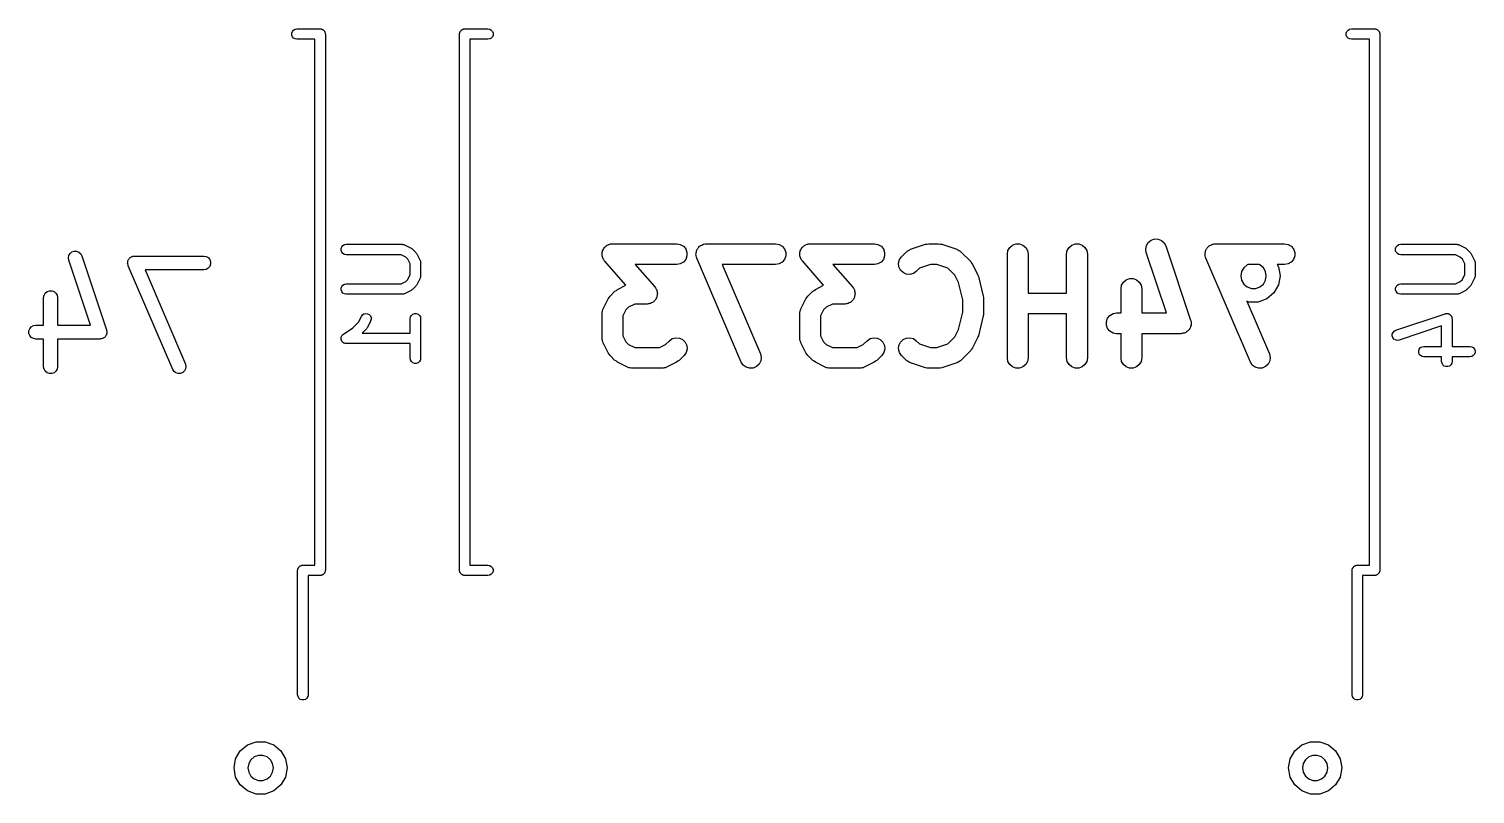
# Model space of a CAD drawing. Extents: x 120.3 to 208.4, y -129.6 to -54.3.
# Drawn here: x 182.32 to 203.23, y -81.28 to -70.22 of the extents above; entities that cross this region are included whole.
import ezdxf

# ---------------------------------------------------------------- set-up
doc = ezdxf.new("R2010")
doc.units = 0
doc.header["$MEASUREMENT"] = 0
doc.layers.add('BLACK', color=7, linetype='CONTINUOUS')

msp = doc.modelspace()

# ---------------------------------------------------------------- linework, layer by layer
at = {"layer": 'Black'}
for p, q in [((186.151, -70.2355), (186.173, -70.2225)), ((186.173, -70.2225), (186.199, -70.218)), ((186.199, -70.218), (186.534, -70.218)), ((186.534, -70.218), (186.54, -70.2191)), ((186.54, -70.2191), (186.547, -70.2191)), ((186.547, -70.2191), (186.553, -70.2214)), ((186.553, -70.2214), (186.56, -70.2225)), ((186.56, -70.2225), (186.565, -70.2258)), ((186.565, -70.2258), (186.571, -70.228)), ((188.587, -70.228), (188.593, -70.2258)), ((188.593, -70.2258), (188.598, -70.2225)), ((188.598, -70.2225), (188.605, -70.2214)), ((188.605, -70.2214), (188.611, -70.2191)), ((188.611, -70.2191), (188.618, -70.2191)), ((188.618, -70.2191), (188.624, -70.218)), ((188.624, -70.218), (188.959, -70.218)), ((188.959, -70.218), (188.985, -70.2225)), ((188.985, -70.2225), (189.007, -70.2355)), ((201.391, -70.2355), (201.413, -70.2225)), ((201.413, -70.2225), (201.439, -70.218)), ((201.439, -70.218), (201.774, -70.218)), ((201.774, -70.218), (201.78, -70.2191)), ((201.78, -70.2191), (201.787, -70.2191)), ((201.787, -70.2191), (201.793, -70.2214)), ((201.793, -70.2214), (201.8, -70.2225)), ((201.8, -70.2225), (201.805, -70.2258)), ((201.805, -70.2258), (201.811, -70.228)), ((186.125, -70.28), (186.134, -70.2555)), ((186.125, -70.306), (186.125, -70.28)), ((186.134, -70.3305), (186.125, -70.306)), ((186.134, -70.2555), (186.151, -70.2355)), ((186.151, -70.3505), (186.134, -70.3305)), ((186.173, -70.3635), (186.151, -70.3505)), ((186.199, -70.368), (186.173, -70.3635)), ((186.459, -70.368), (186.199, -70.368)), ((186.459, -77.968), (186.459, -70.368)), ((186.571, -70.228), (186.577, -70.2323)), ((186.577, -70.2323), (186.582, -70.2355)), ((186.582, -70.2355), (186.586, -70.2406)), ((186.586, -70.2406), (186.591, -70.2448)), ((186.591, -70.2448), (186.595, -70.2505)), ((186.595, -70.2505), (186.599, -70.2555)), ((186.599, -70.2555), (186.601, -70.2617)), ((186.601, -70.2617), (186.604, -70.2673)), ((186.604, -70.2673), (186.606, -70.2738)), ((186.606, -70.2738), (186.608, -70.28)), ((186.608, -70.28), (186.608, -70.2865)), ((186.608, -70.2865), (186.609, -70.293)), ((186.609, -70.293), (186.609, -78.043)), ((188.549, -70.293), (188.55, -70.2865)), ((188.549, -78.043), (188.549, -70.293)), ((188.55, -70.28), (188.552, -70.2738)), ((188.55, -70.2865), (188.55, -70.28)), ((188.552, -70.2738), (188.554, -70.2673)), ((188.554, -70.2673), (188.557, -70.2617)), ((188.557, -70.2617), (188.559, -70.2555)), ((188.559, -70.2555), (188.563, -70.2505)), ((188.563, -70.2505), (188.567, -70.2448)), ((188.567, -70.2448), (188.572, -70.2406)), ((188.572, -70.2406), (188.576, -70.2355)), ((188.576, -70.2355), (188.581, -70.2323)), ((188.581, -70.2323), (188.587, -70.228)), ((188.959, -70.368), (188.699, -70.368)), ((188.699, -70.368), (188.699, -77.968)), ((188.985, -70.3635), (188.959, -70.368)), ((189.007, -70.3505), (188.985, -70.3635)), ((189.007, -70.2355), (189.024, -70.2555)), ((189.024, -70.3305), (189.007, -70.3505)), ((189.024, -70.2555), (189.033, -70.28)), ((189.033, -70.306), (189.024, -70.3305)), ((189.033, -70.28), (189.033, -70.306)), ((201.365, -70.28), (201.374, -70.2555)), ((201.365, -70.306), (201.365, -70.28)), ((201.374, -70.3305), (201.365, -70.306)), ((201.374, -70.2555), (201.391, -70.2355)), ((201.391, -70.3505), (201.374, -70.3305)), ((201.413, -70.3635), (201.391, -70.3505)), ((201.439, -70.368), (201.413, -70.3635)), ((201.699, -70.368), (201.439, -70.368)), ((201.699, -77.968), (201.699, -70.368)), ((201.811, -70.228), (201.817, -70.2323)), ((201.817, -70.2323), (201.822, -70.2355)), ((201.822, -70.2355), (201.826, -70.2406)), ((201.826, -70.2406), (201.831, -70.2448)), ((201.831, -70.2448), (201.835, -70.2505)), ((201.835, -70.2505), (201.839, -70.2555)), ((201.839, -70.2555), (201.841, -70.2617)), ((201.841, -70.2617), (201.844, -70.2673)), ((201.844, -70.2673), (201.846, -70.2738)), ((201.846, -70.2738), (201.848, -70.28)), ((201.848, -70.28), (201.848, -70.2865)), ((201.848, -70.2865), (201.849, -70.293)), ((201.849, -70.293), (201.849, -78.043)), ((186.846, -73.3686), (186.863, -73.3486)), ((186.863, -73.3486), (186.886, -73.3356)), ((186.886, -73.3356), (186.911, -73.3311)), ((186.911, -73.3311), (187.721, -73.3311)), ((187.721, -73.3311), (187.725, -73.3318)), ((187.725, -73.3318), (187.729, -73.3316)), ((187.729, -73.3316), (187.738, -73.3341)), ((187.738, -73.3341), (187.747, -73.3356)), ((187.747, -73.3356), (187.75, -73.3378)), ((187.75, -73.3378), (187.754, -73.339)), ((187.754, -73.339), (187.85, -73.3866)), ((190.653, -73.3699), (190.662, -73.3587)), ((190.662, -73.3587), (190.672, -73.3529)), ((190.672, -73.3529), (190.681, -73.3452)), ((190.681, -73.3452), (190.695, -73.3399)), ((190.695, -73.3399), (190.707, -73.3326)), ((190.707, -73.3326), (190.719, -73.3306)), ((190.719, -73.3306), (190.729, -73.3264)), ((190.729, -73.3264), (190.744, -73.3261)), ((190.744, -73.3261), (190.759, -73.3236)), ((190.759, -73.3236), (191.687, -73.3236)), ((191.687, -73.3236), (191.738, -73.3326)), ((191.738, -73.3326), (191.784, -73.3587)), ((191.784, -73.3587), (191.817, -73.3986)), ((192.008, -73.3719), (192.019, -73.3587)), ((192.019, -73.3587), (192.027, -73.3542)), ((192.027, -73.3542), (192.034, -73.3481)), ((192.034, -73.3481), (192.049, -73.3413)), ((192.049, -73.3413), (192.064, -73.3326)), ((192.064, -73.3326), (192.073, -73.3311)), ((192.073, -73.3311), (192.081, -73.3275)), ((192.081, -73.3275), (192.099, -73.3266)), ((192.099, -73.3266), (192.116, -73.3236)), ((192.116, -73.3236), (193.116, -73.3236)), ((193.116, -73.3236), (193.167, -73.3326)), ((193.167, -73.3326), (193.212, -73.3587)), ((193.212, -73.3587), (193.246, -73.3986)), ((193.51, -73.3699), (193.519, -73.3587)), ((193.519, -73.3587), (193.529, -73.3529)), ((193.529, -73.3529), (193.538, -73.3452)), ((193.538, -73.3452), (193.552, -73.3399)), ((193.552, -73.3399), (193.564, -73.3326)), ((193.564, -73.3326), (193.576, -73.3306)), ((193.576, -73.3306), (193.587, -73.3264)), ((193.587, -73.3264), (193.601, -73.3261)), ((193.601, -73.3261), (193.616, -73.3236)), ((193.616, -73.3236), (194.544, -73.3236)), ((194.544, -73.3236), (194.596, -73.3326)), ((194.596, -73.3326), (194.641, -73.3587)), ((194.641, -73.3587), (194.674, -73.3986)), ((195.068, -73.4027), (195.283, -73.3313)), ((195.283, -73.3313), (195.306, -73.3277)), ((195.306, -73.3277), (195.33, -73.3236)), ((195.33, -73.3236), (195.473, -73.3236)), ((195.473, -73.3236), (195.497, -73.3277)), ((195.497, -73.3277), (195.52, -73.3313)), ((195.52, -73.3313), (195.735, -73.4027)), ((196.501, -73.3772), (196.541, -73.3437)), ((196.541, -73.3437), (196.59, -73.3259)), ((196.59, -73.3259), (196.642, -73.3259)), ((196.642, -73.3259), (196.691, -73.3437)), ((196.691, -73.3437), (196.731, -73.3772)), ((197.358, -73.3772), (197.398, -73.3437)), ((197.398, -73.3437), (197.447, -73.3259)), ((197.447, -73.3259), (197.499, -73.3259)), ((197.499, -73.3259), (197.548, -73.3437)), ((197.548, -73.3437), (197.588, -73.3772)), ((198.466, -73.398), (198.476, -73.347)), ((198.476, -73.347), (198.503, -73.3026)), ((198.503, -73.3026), (198.544, -73.2702)), ((198.544, -73.2702), (198.594, -73.2538)), ((198.594, -73.2538), (198.646, -73.2552)), ((198.646, -73.2552), (198.694, -73.2743)), ((198.694, -73.2743), (198.733, -73.3089)), ((198.733, -73.3089), (198.758, -73.3547)), ((198.758, -73.3547), (199.115, -74.4261)), ((199.365, -73.3719), (199.376, -73.3587)), ((199.376, -73.3587), (199.384, -73.3542)), ((199.384, -73.3542), (199.391, -73.3481)), ((199.391, -73.3481), (199.407, -73.3413)), ((199.407, -73.3413), (199.422, -73.3326)), ((199.422, -73.3326), (199.43, -73.3311)), ((199.43, -73.3311), (199.439, -73.3275)), ((199.439, -73.3275), (199.456, -73.3266)), ((199.456, -73.3266), (199.473, -73.3236)), ((199.473, -73.3236), (200.473, -73.3236)), ((200.473, -73.3236), (200.524, -73.3326)), ((200.524, -73.3326), (200.569, -73.3587)), ((200.569, -73.3587), (200.603, -73.3986)), ((202.086, -73.3686), (202.103, -73.3486)), ((202.103, -73.3486), (202.126, -73.3356)), ((202.126, -73.3356), (202.151, -73.3311)), ((202.151, -73.3311), (202.961, -73.3311)), ((202.961, -73.3311), (202.965, -73.3318)), ((202.965, -73.3318), (202.969, -73.3316)), ((202.969, -73.3316), (202.978, -73.3341)), ((202.978, -73.3341), (202.987, -73.3356)), ((202.987, -73.3356), (202.99, -73.3378)), ((202.99, -73.3378), (202.994, -73.339)), ((202.994, -73.339), (203.09, -73.3866)), ((182.895, -73.5264), (182.902, -73.4924)), ((182.9, -73.5608), (182.895, -73.5264)), ((183.213, -74.5006), (182.9, -73.5608)), ((182.902, -73.4924), (182.92, -73.4628)), ((182.92, -73.4628), (182.947, -73.4412)), ((182.947, -73.4412), (182.98, -73.4302)), ((182.98, -73.4302), (183.015, -73.4312)), ((183.015, -73.4312), (183.047, -73.4439)), ((183.047, -73.4439), (183.073, -73.467)), ((183.073, -73.467), (183.09, -73.4975)), ((183.09, -73.4975), (183.447, -74.5689)), ((183.756, -73.5717), (183.761, -73.5614)), ((183.761, -73.5614), (183.765, -73.5506)), ((183.765, -73.5506), (183.769, -73.546)), ((183.769, -73.546), (183.772, -73.5407)), ((183.772, -73.5407), (183.78, -73.5328)), ((183.78, -73.5328), (183.788, -73.524)), ((183.788, -73.524), (183.793, -73.521)), ((183.793, -73.521), (183.797, -73.5169)), ((183.797, -73.5169), (183.808, -73.5124)), ((183.808, -73.5124), (183.818, -73.5066)), ((183.818, -73.5066), (183.824, -73.5056)), ((183.824, -73.5056), (183.829, -73.5032)), ((183.829, -73.5032), (183.841, -73.5026)), ((183.841, -73.5026), (183.852, -73.5006)), ((183.852, -73.5006), (184.852, -73.5006)), ((184.852, -73.5006), (184.886, -73.5066)), ((184.886, -73.5066), (184.916, -73.524)), ((184.916, -73.524), (184.938, -73.5506)), ((184.938, -73.5506), (184.95, -73.5832)), ((186.838, -73.3931), (186.846, -73.3686)), ((186.838, -73.4191), (186.838, -73.3931)), ((186.846, -73.4436), (186.838, -73.4191)), ((186.863, -73.4635), (186.846, -73.4436)), ((186.886, -73.4766), (186.863, -73.4635)), ((186.911, -73.4811), (186.886, -73.4766)), ((187.703, -73.4811), (186.911, -73.4811)), ((187.772, -73.5154), (187.703, -73.4811)), ((187.802, -73.5458), (187.772, -73.5154)), ((187.836, -73.6143), (187.802, -73.5458)), ((187.85, -73.3866), (187.859, -73.3938)), ((187.859, -73.3938), (187.869, -73.4007)), ((187.869, -73.4007), (187.917, -73.4483)), ((187.917, -73.4483), (187.924, -73.4581)), ((187.924, -73.4581), (187.931, -73.4678)), ((187.931, -73.4678), (187.978, -73.563)), ((187.978, -73.563), (187.98, -73.5672)), ((187.98, -73.5672), (187.982, -73.5709)), ((187.982, -73.5709), (187.983, -73.5796)), ((190.609, -73.4767), (190.611, -73.4622)), ((190.611, -73.488), (190.609, -73.4767)), ((190.611, -73.4475), (190.615, -73.4366)), ((190.611, -73.4622), (190.611, -73.4475)), ((190.611, -73.4996), (190.611, -73.488)), ((190.616, -73.5134), (190.611, -73.4996)), ((190.615, -73.4366), (190.617, -73.4252)), ((190.619, -73.5278), (190.616, -73.5134)), ((190.617, -73.4252), (190.624, -73.4123)), ((190.625, -73.5377), (190.619, -73.5278)), ((190.624, -73.4123), (190.629, -73.3986)), ((190.629, -73.5486), (190.625, -73.5377)), ((190.629, -73.3986), (190.636, -73.3897)), ((190.638, -73.5598), (190.629, -73.5486)), ((190.636, -73.3897), (190.642, -73.3796)), ((190.646, -73.5723), (190.638, -73.5598)), ((190.642, -73.3796), (190.653, -73.3699)), ((191.817, -73.5486), (191.784, -73.5885)), ((191.817, -73.3986), (191.835, -73.4475)), ((191.835, -73.4996), (191.817, -73.5486)), ((191.835, -73.4475), (191.835, -73.4996)), ((191.966, -73.4819), (191.968, -73.4648)), ((191.968, -73.4907), (191.966, -73.4819)), ((191.968, -73.4475), (191.971, -73.4391)), ((191.968, -73.4648), (191.968, -73.4475)), ((191.968, -73.4996), (191.968, -73.4907)), ((191.974, -73.5158), (191.968, -73.4996)), ((191.971, -73.4391), (191.972, -73.4302)), ((191.972, -73.4302), (191.98, -73.4148)), ((191.978, -73.5327), (191.974, -73.5158)), ((192.621, -75.0327), (191.978, -73.5327)), ((191.98, -73.4148), (191.986, -73.3986)), ((191.986, -73.3986), (191.992, -73.3917)), ((191.992, -73.3917), (191.996, -73.3837)), ((191.996, -73.3837), (192.008, -73.3719)), ((193.246, -73.5486), (193.212, -73.5885)), ((193.246, -73.3986), (193.263, -73.4475)), ((193.263, -73.4996), (193.246, -73.5486)), ((193.263, -73.4475), (193.263, -73.4996)), ((193.466, -73.4767), (193.468, -73.4622)), ((193.468, -73.488), (193.466, -73.4767)), ((193.468, -73.4475), (193.472, -73.4366)), ((193.468, -73.4622), (193.468, -73.4475)), ((193.468, -73.4996), (193.468, -73.488)), ((193.473, -73.5134), (193.468, -73.4996)), ((193.472, -73.4366), (193.474, -73.4252)), ((193.476, -73.5278), (193.473, -73.5134)), ((193.474, -73.4252), (193.481, -73.4123)), ((193.482, -73.5377), (193.476, -73.5278)), ((193.481, -73.4123), (193.486, -73.3986)), ((193.486, -73.5486), (193.482, -73.5377)), ((193.486, -73.3986), (193.493, -73.3897)), ((193.495, -73.5598), (193.486, -73.5486)), ((193.493, -73.3897), (193.499, -73.3796)), ((193.503, -73.5723), (193.495, -73.5598)), ((193.499, -73.3796), (193.51, -73.3699)), ((194.674, -73.5486), (194.641, -73.5885)), ((194.674, -73.3986), (194.692, -73.4475)), ((194.692, -73.4996), (194.674, -73.5486)), ((194.692, -73.4475), (194.692, -73.4996)), ((194.895, -73.6034), (194.908, -73.553)), ((194.908, -73.553), (194.938, -73.5104)), ((194.938, -73.5104), (195.01, -73.4389)), ((195.01, -73.4389), (195.017, -73.434)), ((195.017, -73.434), (195.022, -73.4275)), ((195.022, -73.4275), (195.038, -73.4191)), ((195.038, -73.4191), (195.052, -73.4091)), ((195.052, -73.4091), (195.061, -73.4068)), ((195.061, -73.4068), (195.068, -73.4027)), ((195.735, -73.4027), (195.742, -73.4068)), ((195.742, -73.4068), (195.751, -73.4091)), ((195.751, -73.4091), (195.765, -73.4191)), ((195.765, -73.4191), (195.78, -73.4275)), ((195.78, -73.4275), (195.786, -73.434)), ((195.786, -73.434), (195.793, -73.4389)), ((195.793, -73.4389), (195.936, -73.5818)), ((196.466, -73.4736), (196.475, -73.4223)), ((196.466, -74.9736), (196.466, -73.4736)), ((196.475, -73.4223), (196.501, -73.3772)), ((196.731, -73.3772), (196.757, -73.4223)), ((196.757, -73.4223), (196.766, -73.4736)), ((196.766, -73.4736), (196.766, -74.0379)), ((197.323, -73.4736), (197.332, -73.4223)), ((197.323, -74.0379), (197.323, -73.4736)), ((197.332, -73.4223), (197.358, -73.3772)), ((197.588, -73.3772), (197.614, -73.4223)), ((197.614, -73.4223), (197.623, -73.4736)), ((197.623, -73.4736), (197.623, -74.9736)), ((198.473, -73.4496), (198.466, -73.398)), ((198.765, -74.3236), (198.473, -73.4496)), ((199.323, -73.4819), (199.325, -73.4648)), ((199.325, -73.4907), (199.323, -73.4819)), ((199.325, -73.4475), (199.328, -73.4391)), ((199.325, -73.4648), (199.325, -73.4475)), ((199.325, -73.4996), (199.325, -73.4907)), ((199.331, -73.5158), (199.325, -73.4996)), ((199.328, -73.4391), (199.329, -73.4302)), ((199.329, -73.4302), (199.337, -73.4148)), ((199.335, -73.5327), (199.331, -73.5158)), ((199.978, -75.0327), (199.335, -73.5327)), ((199.337, -73.4148), (199.343, -73.3986)), ((199.343, -73.3986), (199.349, -73.3917)), ((199.349, -73.3917), (199.353, -73.3837)), ((199.353, -73.3837), (199.365, -73.3719)), ((200.603, -73.5486), (200.569, -73.5885)), ((200.603, -73.3986), (200.621, -73.4475)), ((200.621, -73.4996), (200.603, -73.5486)), ((200.621, -73.4475), (200.621, -73.4996)), ((202.078, -73.3931), (202.086, -73.3686)), ((202.078, -73.4191), (202.078, -73.3931)), ((202.086, -73.4436), (202.078, -73.4191)), ((202.103, -73.4635), (202.086, -73.4436)), ((202.126, -73.4766), (202.103, -73.4635)), ((202.151, -73.4811), (202.126, -73.4766)), ((202.943, -73.4811), (202.151, -73.4811)), ((203.012, -73.5154), (202.943, -73.4811)), ((203.042, -73.5458), (203.012, -73.5154)), ((203.076, -73.6143), (203.042, -73.5458)), ((203.09, -73.3866), (203.099, -73.3938)), ((203.099, -73.3938), (203.109, -73.4007)), ((203.109, -73.4007), (203.157, -73.4483)), ((203.157, -73.4483), (203.164, -73.4581)), ((203.164, -73.4581), (203.171, -73.4678)), ((203.171, -73.4678), (203.218, -73.563)), ((203.218, -73.563), (203.22, -73.5672)), ((203.22, -73.5672), (203.222, -73.5709)), ((203.222, -73.5709), (203.223, -73.5796)), ((183.752, -73.6062), (183.753, -73.5947)), ((183.753, -73.612), (183.752, -73.6062)), ((183.753, -73.5832), (183.755, -73.5776)), ((183.753, -73.5947), (183.753, -73.5832)), ((183.753, -73.6179), (183.753, -73.612)), ((183.757, -73.6288), (183.753, -73.6179)), ((183.755, -73.5776), (183.756, -73.5717)), ((183.76, -73.64), (183.757, -73.6288)), ((184.403, -75.14), (183.76, -73.64)), ((184.852, -73.7006), (184.004, -73.7006)), ((184.004, -73.7006), (184.587, -75.0612)), ((184.886, -73.6945), (184.852, -73.7006)), ((184.916, -73.6772), (184.886, -73.6945)), ((184.938, -73.6506), (184.916, -73.6772)), ((184.95, -73.6179), (184.938, -73.6506)), ((184.95, -73.5832), (184.95, -73.6179)), ((187.802, -73.8379), (187.836, -73.7693)), ((187.836, -73.7693), (187.836, -73.6143)), ((187.983, -73.5796), (187.986, -73.588)), ((187.986, -73.588), (187.986, -73.5923)), ((187.986, -73.5923), (187.986, -73.5966)), ((187.986, -73.5966), (187.986, -73.787)), ((190.953, -73.9231), (190.646, -73.5723)), ((191.687, -73.6236), (191.089, -73.6236)), ((191.089, -73.6236), (191.371, -73.9462)), ((191.738, -73.6145), (191.687, -73.6236)), ((191.784, -73.5885), (191.738, -73.6145)), ((193.116, -73.6236), (192.343, -73.6236)), ((192.343, -73.6236), (192.896, -74.9145)), ((193.167, -73.6145), (193.116, -73.6236)), ((193.212, -73.5885), (193.167, -73.6145)), ((193.81, -73.9231), (193.503, -73.5723)), ((194.544, -73.6236), (193.946, -73.6236)), ((193.946, -73.6236), (194.229, -73.9462)), ((194.596, -73.6145), (194.544, -73.6236)), ((194.641, -73.5885), (194.596, -73.6145)), ((194.899, -73.6553), (194.895, -73.6034)), ((194.921, -73.7025), (194.899, -73.6553)), ((194.958, -73.7393), (194.921, -73.7025)), ((195.005, -73.7613), (194.958, -73.7393)), ((195.057, -73.7659), (195.005, -73.7613)), ((195.108, -73.7524), (195.057, -73.7659)), ((195.15, -73.7225), (195.108, -73.7524)), ((195.197, -73.6761), (195.15, -73.7225)), ((195.354, -73.6236), (195.197, -73.6761)), ((195.449, -73.6236), (195.354, -73.6236)), ((195.606, -73.6761), (195.449, -73.6236)), ((195.707, -73.7767), (195.606, -73.6761)), ((195.76, -73.8831), (195.707, -73.7767)), ((195.936, -73.5818), (195.95, -73.6015)), ((195.95, -73.6015), (195.964, -73.6208)), ((195.964, -73.6208), (196.036, -73.7636)), ((196.036, -73.7636), (196.04, -73.7794)), ((196.04, -73.7794), (196.047, -73.7943)), ((199.852, -73.7241), (199.841, -73.787)), ((199.884, -73.6687), (199.852, -73.7241)), ((199.933, -73.6277), (199.884, -73.6687)), ((199.944, -73.6236), (199.933, -73.6277)), ((200.106, -73.6236), (199.944, -73.6236)), ((200.117, -73.6277), (200.106, -73.6236)), ((200.166, -73.6687), (200.117, -73.6277)), ((200.198, -73.7241), (200.166, -73.6687)), ((200.209, -73.787), (200.198, -73.7241)), ((200.473, -73.6236), (200.367, -73.6236)), ((200.367, -73.6236), (200.386, -73.6557)), ((200.386, -73.6557), (200.409, -73.787)), ((200.524, -73.6145), (200.473, -73.6236)), ((200.569, -73.5885), (200.524, -73.6145)), ((203.042, -73.8379), (203.076, -73.7693)), ((203.076, -73.7693), (203.076, -73.6143)), ((203.223, -73.5796), (203.226, -73.588)), ((203.226, -73.588), (203.226, -73.5923)), ((203.226, -73.5923), (203.226, -73.5966)), ((203.226, -73.5966), (203.226, -73.787)), ((186.838, -73.9645), (186.846, -73.94)), ((186.838, -73.9905), (186.838, -73.9645)), ((186.846, -73.94), (186.863, -73.9201)), ((186.863, -73.9201), (186.886, -73.907)), ((186.886, -73.907), (186.911, -73.9025)), ((186.911, -73.9025), (187.703, -73.9025)), ((187.703, -73.9025), (187.772, -73.8683)), ((187.772, -73.8683), (187.802, -73.8379)), ((187.869, -73.9829), (187.859, -73.9898)), ((187.917, -73.9353), (187.869, -73.9829)), ((187.924, -73.9255), (187.917, -73.9353)), ((187.931, -73.9158), (187.924, -73.9255)), ((187.978, -73.8206), (187.931, -73.9158)), ((187.98, -73.8164), (187.978, -73.8206)), ((187.982, -73.8127), (187.98, -73.8164)), ((187.983, -73.804), (187.982, -73.8127)), ((187.986, -73.7956), (187.983, -73.804)), ((187.986, -73.787), (187.986, -73.7913)), ((187.986, -73.7913), (187.986, -73.7956)), ((190.815, -73.9966), (190.834, -73.9823)), ((190.834, -73.9823), (190.953, -73.9231)), ((191.371, -73.9462), (191.379, -73.9588)), ((191.379, -73.9588), (191.388, -73.97)), ((191.388, -73.97), (191.392, -73.9809)), ((191.392, -73.9809), (191.398, -73.9908)), ((193.672, -73.9966), (193.691, -73.9823)), ((193.691, -73.9823), (193.81, -73.9231)), ((194.229, -73.9462), (194.236, -73.9588)), ((194.236, -73.9588), (194.246, -73.97)), ((194.246, -73.97), (194.25, -73.9809)), ((194.25, -73.9809), (194.256, -73.9908)), ((195.823, -74.1349), (195.76, -73.8831)), ((196.047, -73.7943), (196.118, -74.08)), ((198.109, -73.9736), (198.118, -73.9223)), ((198.109, -74.3236), (198.109, -73.9736)), ((198.118, -73.9223), (198.144, -73.8772)), ((198.144, -73.8772), (198.184, -73.8437)), ((198.184, -73.8437), (198.233, -73.8259)), ((198.233, -73.8259), (198.285, -73.8259)), ((198.285, -73.8259), (198.334, -73.8437)), ((198.334, -73.8437), (198.373, -73.8772)), ((198.373, -73.8772), (198.4, -73.9223)), ((198.4, -73.9223), (198.409, -73.9736)), ((198.409, -73.9736), (198.409, -74.3236)), ((199.841, -73.787), (199.852, -73.8499)), ((199.852, -73.8499), (199.884, -73.9053)), ((199.884, -73.9053), (199.933, -73.9463)), ((199.933, -73.9463), (199.993, -73.9682)), ((199.993, -73.9682), (200.057, -73.9682)), ((200.057, -73.9682), (200.117, -73.9463)), ((200.117, -73.9463), (200.166, -73.9053)), ((200.166, -73.9053), (200.198, -73.8499)), ((200.198, -73.8499), (200.209, -73.787)), ((200.386, -73.9183), (200.319, -74.0338)), ((200.409, -73.787), (200.386, -73.9183)), ((202.078, -73.9645), (202.086, -73.94)), ((202.078, -73.9905), (202.078, -73.9645)), ((202.086, -73.94), (202.103, -73.9201)), ((202.103, -73.9201), (202.126, -73.907)), ((202.126, -73.907), (202.151, -73.9025)), ((202.151, -73.9025), (202.943, -73.9025)), ((202.943, -73.9025), (203.012, -73.8683)), ((203.012, -73.8683), (203.042, -73.8379)), ((203.109, -73.9829), (203.099, -73.9898)), ((203.157, -73.9353), (203.109, -73.9829)), ((203.164, -73.9255), (203.157, -73.9353)), ((203.171, -73.9158), (203.164, -73.9255)), ((203.218, -73.8206), (203.171, -73.9158)), ((203.22, -73.8164), (203.218, -73.8206)), ((203.222, -73.8127), (203.22, -73.8164)), ((203.223, -73.804), (203.222, -73.8127)), ((203.226, -73.7956), (203.223, -73.804)), ((203.226, -73.787), (203.226, -73.7913)), ((203.226, -73.7913), (203.226, -73.7956)), ((182.538, -74.1006), (182.544, -74.0664)), ((182.538, -74.5006), (182.538, -74.1006)), ((182.544, -74.0664), (182.561, -74.0363)), ((182.561, -74.0363), (182.588, -74.014)), ((182.588, -74.014), (182.62, -74.0021)), ((182.62, -74.0021), (182.655, -74.0021)), ((182.655, -74.0021), (182.688, -74.014)), ((182.688, -74.014), (182.714, -74.0363)), ((182.714, -74.0363), (182.732, -74.0664)), ((182.732, -74.0664), (182.738, -74.1006)), ((182.738, -74.1006), (182.738, -74.5006)), ((186.846, -74.015), (186.838, -73.9905)), ((186.863, -74.035), (186.846, -74.015)), ((186.886, -74.048), (186.863, -74.035)), ((186.911, -74.0525), (186.886, -74.048)), ((187.721, -74.0525), (186.911, -74.0525)), ((187.725, -74.0518), (187.721, -74.0525)), ((187.729, -74.052), (187.725, -74.0518)), ((187.738, -74.0495), (187.729, -74.052)), ((187.747, -74.048), (187.738, -74.0495)), ((187.75, -74.0458), (187.747, -74.048)), ((187.754, -74.0446), (187.75, -74.0458)), ((187.85, -73.997), (187.754, -74.0446)), ((187.859, -73.9898), (187.85, -73.997)), ((190.624, -74.2636), (190.696, -74.1208)), ((190.696, -74.1208), (190.71, -74.1015)), ((190.71, -74.1015), (190.724, -74.0818)), ((190.724, -74.0818), (190.795, -74.0104)), ((190.795, -74.0104), (190.815, -73.9966)), ((191.08, -74.195), (190.99, -74.2397)), ((191.259, -74.195), (191.08, -74.195)), ((191.273, -74.1925), (191.259, -74.195)), ((191.288, -74.1921), (191.273, -74.1925)), ((191.298, -74.188), (191.288, -74.1921)), ((191.31, -74.186), (191.298, -74.188)), ((191.323, -74.1786), (191.31, -74.186)), ((191.336, -74.1733), (191.323, -74.1786)), ((191.345, -74.1657), (191.336, -74.1733)), ((191.355, -74.1599), (191.345, -74.1657)), ((191.364, -74.1487), (191.355, -74.1599)), ((191.375, -74.139), (191.364, -74.1487)), ((191.381, -74.1289), (191.375, -74.139)), ((191.388, -74.12), (191.381, -74.1289)), ((191.393, -74.1062), (191.388, -74.12)), ((191.401, -74.0934), (191.393, -74.1062)), ((191.398, -73.9908), (191.401, -74.0052)), ((191.401, -74.0052), (191.406, -74.019)), ((191.402, -74.0819), (191.401, -74.0934)), ((191.406, -74.071), (191.402, -74.0819)), ((191.406, -74.019), (191.406, -74.0305)), ((191.406, -74.0305), (191.409, -74.0419)), ((191.409, -74.0419), (191.406, -74.0564)), ((191.406, -74.0564), (191.406, -74.071)), ((193.482, -74.2636), (193.553, -74.1208)), ((193.553, -74.1208), (193.567, -74.1015)), ((193.567, -74.1015), (193.581, -74.0818)), ((193.581, -74.0818), (193.653, -74.0104)), ((193.653, -74.0104), (193.672, -73.9966)), ((193.937, -74.195), (193.847, -74.2397)), ((194.116, -74.195), (193.937, -74.195)), ((194.13, -74.1925), (194.116, -74.195)), ((194.145, -74.1921), (194.13, -74.1925)), ((194.156, -74.188), (194.145, -74.1921)), ((194.167, -74.186), (194.156, -74.188)), ((194.18, -74.1786), (194.167, -74.186)), ((194.193, -74.1733), (194.18, -74.1786)), ((194.202, -74.1657), (194.193, -74.1733)), ((194.212, -74.1599), (194.202, -74.1657)), ((194.222, -74.1487), (194.212, -74.1599)), ((194.233, -74.139), (194.222, -74.1487)), ((194.238, -74.1289), (194.233, -74.139)), ((194.246, -74.12), (194.238, -74.1289)), ((194.251, -74.1062), (194.246, -74.12)), ((194.258, -74.0934), (194.251, -74.1062)), ((194.256, -73.9908), (194.258, -74.0052)), ((194.258, -74.0052), (194.263, -74.019)), ((194.259, -74.0819), (194.258, -74.0934)), ((194.263, -74.071), (194.259, -74.0819)), ((194.263, -74.019), (194.263, -74.0305)), ((194.263, -74.0305), (194.266, -74.0419)), ((194.266, -74.0419), (194.263, -74.0564)), ((194.263, -74.0564), (194.263, -74.071)), ((195.823, -74.3122), (195.823, -74.1349)), ((196.118, -74.08), (196.12, -74.0984)), ((196.12, -74.0984), (196.123, -74.1164)), ((196.123, -74.1164), (196.123, -74.3307)), ((196.766, -74.0379), (197.323, -74.0379)), ((199.958, -74.1651), (199.928, -74.154)), ((199.928, -74.154), (200.254, -74.9145)), ((200.092, -74.1651), (199.958, -74.1651)), ((200.217, -74.1195), (200.092, -74.1651)), ((200.319, -74.0338), (200.217, -74.1195)), ((202.086, -74.015), (202.078, -73.9905)), ((202.103, -74.035), (202.086, -74.015)), ((202.126, -74.048), (202.103, -74.035)), ((202.151, -74.0525), (202.126, -74.048)), ((202.961, -74.0525), (202.151, -74.0525)), ((202.965, -74.0518), (202.961, -74.0525)), ((202.969, -74.052), (202.965, -74.0518)), ((202.978, -74.0495), (202.969, -74.052)), ((202.987, -74.048), (202.978, -74.0495)), ((202.99, -74.0458), (202.987, -74.048)), ((202.994, -74.0446), (202.99, -74.0458)), ((203.09, -73.997), (202.994, -74.0446)), ((203.099, -73.9898), (203.09, -73.997)), ((187.088, -74.4569), (187.13, -74.3726)), ((187.13, -74.3726), (187.146, -74.3516)), ((187.146, -74.3516), (187.167, -74.3373)), ((187.167, -74.3373), (187.193, -74.3312)), ((187.193, -74.3312), (187.218, -74.3342)), ((187.218, -74.3342), (187.242, -74.3459)), ((187.242, -74.3459), (187.26, -74.3648)), ((187.26, -74.3648), (187.27, -74.3887)), ((187.27, -74.3887), (187.272, -74.4147)), ((187.836, -74.4061), (187.841, -74.3804)), ((187.836, -74.6168), (187.836, -74.4061)), ((187.841, -74.3804), (187.854, -74.3579)), ((187.854, -74.3579), (187.874, -74.3411)), ((187.874, -74.3411), (187.898, -74.3322)), ((187.898, -74.3322), (187.924, -74.3322)), ((187.924, -74.3322), (187.949, -74.3411)), ((187.949, -74.3411), (187.969, -74.3579)), ((187.969, -74.3579), (187.982, -74.3804)), ((187.982, -74.3804), (187.986, -74.4061)), ((187.986, -74.4061), (187.986, -74.9775)), ((190.609, -74.3307), (190.61, -74.3222)), ((190.609, -74.6879), (190.609, -74.3307)), ((190.61, -74.3136), (190.615, -74.2967)), ((190.61, -74.3222), (190.61, -74.3136)), ((190.615, -74.2967), (190.618, -74.2794)), ((190.618, -74.2794), (190.622, -74.2719)), ((190.622, -74.2719), (190.624, -74.2636)), ((190.953, -74.2767), (190.909, -74.3661)), ((190.909, -74.3661), (190.909, -74.6524)), ((190.99, -74.2397), (190.953, -74.2767)), ((193.466, -74.3307), (193.467, -74.3222)), ((193.466, -74.6879), (193.466, -74.3307)), ((193.467, -74.3136), (193.472, -74.2967)), ((193.467, -74.3222), (193.467, -74.3136)), ((193.472, -74.2967), (193.475, -74.2794)), ((193.475, -74.2794), (193.479, -74.2719)), ((193.479, -74.2719), (193.482, -74.2636)), ((193.81, -74.2767), (193.766, -74.3661)), ((193.766, -74.3661), (193.766, -74.6524)), ((193.847, -74.2397), (193.81, -74.2767)), ((195.76, -74.5641), (195.823, -74.3122)), ((196.118, -74.3671), (196.047, -74.6528)), ((196.12, -74.3488), (196.118, -74.3671)), ((196.123, -74.3307), (196.12, -74.3488)), ((197.323, -74.3379), (196.766, -74.3379)), ((196.766, -74.3379), (196.766, -74.9736)), ((197.323, -74.9736), (197.323, -74.3379)), ((197.897, -74.4475), (197.914, -74.3986)), ((197.914, -74.3986), (197.948, -74.3587)), ((197.948, -74.3587), (197.993, -74.3326)), ((197.993, -74.3326), (198.044, -74.3236)), ((198.044, -74.3236), (198.109, -74.3236)), ((198.409, -74.3236), (198.765, -74.3236)), ((202.08, -74.573), (202.794, -74.3349)), ((202.794, -74.3349), (202.8, -74.3341)), ((202.8, -74.3341), (202.805, -74.3322)), ((202.805, -74.3322), (202.813, -74.3322)), ((202.813, -74.3322), (202.82, -74.3311)), ((202.82, -74.3311), (202.826, -74.3322)), ((202.826, -74.3322), (202.831, -74.3322)), ((202.831, -74.3322), (202.838, -74.3348)), ((202.838, -74.3348), (202.846, -74.3363)), ((202.846, -74.3363), (202.85, -74.3392)), ((202.85, -74.3392), (202.856, -74.3411)), ((202.856, -74.3411), (202.861, -74.346)), ((202.861, -74.346), (202.868, -74.35)), ((202.868, -74.35), (202.871, -74.3543)), ((202.871, -74.3543), (202.876, -74.3579)), ((202.876, -74.3579), (202.879, -74.3644)), ((202.879, -74.3644), (202.884, -74.3704)), ((202.884, -74.3704), (202.886, -74.3756)), ((202.886, -74.3756), (202.889, -74.3804)), ((202.889, -74.3804), (202.89, -74.3879)), ((202.89, -74.3879), (202.892, -74.3951)), ((202.892, -74.3951), (202.892, -74.4006)), ((202.892, -74.4006), (202.893, -74.4061)), ((202.893, -74.4061), (202.893, -74.8073)), ((182.325, -74.5832), (182.337, -74.5506)), ((182.325, -74.6179), (182.325, -74.5832)), ((182.337, -74.5506), (182.359, -74.524)), ((182.359, -74.524), (182.389, -74.5066)), ((182.389, -74.5066), (182.423, -74.5006)), ((182.423, -74.5006), (182.538, -74.5006)), ((182.738, -74.5006), (183.213, -74.5006)), ((183.447, -74.5689), (183.448, -74.5763)), ((183.448, -74.5763), (183.45, -74.5832)), ((183.45, -74.5832), (183.45, -74.5933)), ((183.45, -74.5933), (183.452, -74.6033)), ((183.452, -74.6033), (183.45, -74.6105)), ((183.45, -74.6105), (183.45, -74.6179)), ((186.87, -74.6294), (187.006, -74.5383)), ((187.006, -74.5383), (187.088, -74.4569)), ((187.203, -74.5544), (187.14, -74.6168)), ((187.209, -74.5445), (187.203, -74.5544)), ((187.217, -74.5349), (187.209, -74.5445)), ((187.264, -74.4396), (187.217, -74.5349)), ((187.272, -74.4147), (187.264, -74.4396)), ((195.707, -74.6704), (195.76, -74.5641)), ((197.897, -74.4996), (197.897, -74.4475)), ((197.914, -74.5486), (197.897, -74.4996)), ((197.948, -74.5885), (197.914, -74.5486)), ((197.993, -74.6145), (197.948, -74.5885)), ((198.044, -74.6236), (197.993, -74.6145)), ((199.024, -74.6145), (199.009, -74.6172)), ((199.034, -74.609), (199.024, -74.6145)), ((199.044, -74.6055), (199.034, -74.609)), ((199.056, -74.5961), (199.044, -74.6055)), ((199.069, -74.5885), (199.056, -74.5961)), ((199.076, -74.58), (199.069, -74.5885)), ((199.085, -74.5731), (199.076, -74.58)), ((199.093, -74.5602), (199.085, -74.5731)), ((199.103, -74.5486), (199.093, -74.5602)), ((199.107, -74.5381), (199.103, -74.5486)), ((199.112, -74.5287), (199.107, -74.5381)), ((199.115, -74.5139), (199.112, -74.5287)), ((199.115, -74.4261), (199.117, -74.4371)), ((199.121, -74.4996), (199.115, -74.5139)), ((199.117, -74.4371), (199.121, -74.4475)), ((199.121, -74.4475), (199.121, -74.4627)), ((199.121, -74.4627), (199.123, -74.4777)), ((199.123, -74.4777), (199.121, -74.4885)), ((199.121, -74.4885), (199.121, -74.4996)), ((202.03, -74.6292), (202.04, -74.6049)), ((202.04, -74.6049), (202.057, -74.5854)), ((202.057, -74.5854), (202.08, -74.573)), ((202.743, -74.5102), (202.127, -74.7153)), ((202.743, -74.8073), (202.743, -74.5102)), ((182.337, -74.6506), (182.325, -74.6179)), ((182.359, -74.6772), (182.337, -74.6506)), ((182.389, -74.6945), (182.359, -74.6772)), ((182.423, -74.7006), (182.389, -74.6945)), ((182.538, -74.7006), (182.423, -74.7006)), ((182.538, -75.1006), (182.538, -74.7006)), ((183.352, -74.7006), (182.738, -74.7006)), ((182.738, -74.7006), (182.738, -75.1006)), ((183.359, -74.6993), (183.352, -74.7006)), ((183.367, -74.6995), (183.359, -74.6993)), ((183.376, -74.6963), (183.367, -74.6995)), ((183.386, -74.6945), (183.376, -74.6963)), ((183.392, -74.6908), (183.386, -74.6945)), ((183.399, -74.6885), (183.392, -74.6908)), ((183.407, -74.6822), (183.399, -74.6885)), ((183.416, -74.6772), (183.407, -74.6822)), ((183.421, -74.6715), (183.416, -74.6772)), ((183.427, -74.6669), (183.421, -74.6715)), ((183.432, -74.6583), (183.427, -74.6669)), ((183.438, -74.6506), (183.432, -74.6583)), ((183.441, -74.6436), (183.438, -74.6506)), ((183.445, -74.6373), (183.441, -74.6436)), ((183.447, -74.6274), (183.445, -74.6373)), ((183.45, -74.6179), (183.447, -74.6274)), ((186.837, -74.6966), (186.838, -74.6877)), ((186.838, -74.7007), (186.837, -74.6966)), ((186.838, -74.6788), (186.839, -74.6749)), ((186.838, -74.6877), (186.838, -74.6788)), ((186.838, -74.7048), (186.838, -74.7007)), ((186.841, -74.7132), (186.838, -74.7048)), ((186.839, -74.6707), (186.843, -74.6627)), ((186.839, -74.6749), (186.839, -74.6707)), ((186.843, -74.7219), (186.841, -74.7132)), ((186.843, -74.6627), (186.846, -74.6543)), ((186.845, -74.7254), (186.843, -74.7219)), ((186.846, -74.7293), (186.845, -74.7254)), ((186.846, -74.6543), (186.849, -74.6511)), ((186.852, -74.7362), (186.846, -74.7293)), ((186.849, -74.6511), (186.851, -74.6474)), ((186.851, -74.6474), (186.857, -74.6412)), ((186.857, -74.7436), (186.852, -74.7362)), ((186.857, -74.6412), (186.863, -74.6344)), ((186.861, -74.7461), (186.857, -74.7436)), ((186.863, -74.7493), (186.861, -74.7461)), ((186.863, -74.6344), (186.867, -74.6323)), ((186.871, -74.7537), (186.863, -74.7493)), ((186.867, -74.6323), (186.87, -74.6294)), ((186.878, -74.759), (186.871, -74.7537)), ((186.882, -74.7602), (186.878, -74.759)), ((186.886, -74.7623), (186.882, -74.7602)), ((186.895, -74.7638), (186.886, -74.7623)), ((186.903, -74.7664), (186.895, -74.7638)), ((186.907, -74.7661), (186.903, -74.7664)), ((186.911, -74.7668), (186.907, -74.7661)), ((187.836, -74.7668), (186.911, -74.7668)), ((187.14, -74.6168), (187.836, -74.6168)), ((187.836, -74.9775), (187.836, -74.7668)), ((190.61, -74.6964), (190.609, -74.6879)), ((190.61, -74.705), (190.61, -74.6964)), ((190.615, -74.7219), (190.61, -74.705)), ((190.618, -74.7392), (190.615, -74.7219)), ((190.622, -74.7467), (190.618, -74.7392)), ((190.624, -74.7549), (190.622, -74.7467)), ((190.696, -74.8978), (190.624, -74.7549)), ((190.909, -74.6524), (190.953, -74.7419)), ((190.953, -74.7419), (190.99, -74.7789)), ((190.99, -74.7789), (191.08, -74.8236)), ((191.08, -74.8236), (191.437, -74.8236)), ((191.437, -74.8236), (191.527, -74.7789)), ((191.527, -74.7789), (191.581, -74.7246)), ((191.581, -74.7246), (191.624, -74.6948)), ((191.624, -74.6948), (191.674, -74.6813)), ((191.674, -74.6813), (191.726, -74.6858)), ((191.726, -74.6858), (191.773, -74.7078)), ((191.773, -74.7078), (191.81, -74.7447)), ((191.81, -74.7447), (191.832, -74.7919)), ((191.832, -74.7919), (191.837, -74.8438)), ((193.467, -74.6964), (193.466, -74.6879)), ((193.467, -74.705), (193.467, -74.6964)), ((193.472, -74.7219), (193.467, -74.705)), ((193.475, -74.7392), (193.472, -74.7219)), ((193.479, -74.7467), (193.475, -74.7392)), ((193.482, -74.7549), (193.479, -74.7467)), ((193.553, -74.8978), (193.482, -74.7549)), ((193.766, -74.6524), (193.81, -74.7419)), ((193.81, -74.7419), (193.847, -74.7789)), ((193.847, -74.7789), (193.937, -74.8236)), ((193.937, -74.8236), (194.295, -74.8236)), ((194.295, -74.8236), (194.384, -74.7789)), ((194.384, -74.7789), (194.438, -74.7246)), ((194.438, -74.7246), (194.481, -74.6948)), ((194.481, -74.6948), (194.531, -74.6813)), ((194.531, -74.6813), (194.583, -74.6858)), ((194.583, -74.6858), (194.63, -74.7078)), ((194.63, -74.7078), (194.667, -74.7447)), ((194.667, -74.7447), (194.689, -74.7919)), ((194.689, -74.7919), (194.694, -74.8438)), ((194.895, -74.8438), (194.899, -74.7919)), ((194.899, -74.7919), (194.921, -74.7447)), ((194.921, -74.7447), (194.958, -74.7078)), ((194.958, -74.7078), (195.005, -74.6858)), ((195.005, -74.6858), (195.057, -74.6813)), ((195.057, -74.6813), (195.108, -74.6948)), ((195.108, -74.6948), (195.15, -74.7246)), ((195.15, -74.7246), (195.197, -74.771)), ((195.197, -74.771), (195.354, -74.8236)), ((195.354, -74.8236), (195.449, -74.8236)), ((195.449, -74.8236), (195.606, -74.771)), ((195.606, -74.771), (195.707, -74.6704)), ((196.036, -74.6835), (195.964, -74.8264)), ((196.04, -74.6678), (196.036, -74.6835)), ((196.047, -74.6528), (196.04, -74.6678)), ((198.109, -74.6236), (198.044, -74.6236)), ((198.109, -74.9736), (198.109, -74.6236)), ((198.973, -74.6236), (198.409, -74.6236)), ((198.409, -74.6236), (198.409, -74.9736)), ((198.984, -74.6216), (198.973, -74.6236)), ((198.995, -74.6219), (198.984, -74.6216)), ((199.009, -74.6172), (198.995, -74.6219)), ((202.03, -74.6552), (202.03, -74.6292)), ((202.038, -74.6799), (202.03, -74.6552)), ((202.054, -74.7003), (202.038, -74.6799)), ((202.076, -74.7139), (202.054, -74.7003)), ((202.102, -74.7192), (202.076, -74.7139)), ((202.127, -74.7153), (202.102, -74.7192)), ((202.42, -74.8448), (202.437, -74.8248)), ((202.437, -74.8248), (202.459, -74.8118)), ((202.459, -74.8118), (202.485, -74.8073)), ((202.485, -74.8073), (202.743, -74.8073)), ((202.893, -74.8073), (203.151, -74.8073)), ((203.151, -74.8073), (203.177, -74.8118)), ((203.177, -74.8118), (203.2, -74.8248)), ((203.2, -74.8248), (203.216, -74.8448)), ((187.841, -75.0032), (187.836, -74.9775)), ((187.854, -75.0257), (187.841, -75.0032)), ((187.874, -75.0425), (187.854, -75.0257)), ((187.969, -75.0257), (187.949, -75.0425)), ((187.982, -75.0032), (187.969, -75.0257)), ((187.986, -74.9775), (187.982, -75.0032)), ((190.71, -74.9171), (190.696, -74.8978)), ((190.724, -74.9368), (190.71, -74.9171)), ((190.795, -75.0082), (190.724, -74.9368)), ((190.815, -75.022), (190.795, -75.0082)), ((190.834, -75.0363), (190.815, -75.022)), ((191.702, -75.022), (191.683, -75.0363)), ((191.722, -75.0082), (191.702, -75.022)), ((191.793, -74.9368), (191.722, -75.0082)), ((191.823, -74.8941), (191.793, -74.9368)), ((191.837, -74.8438), (191.823, -74.8941)), ((192.649, -75.0763), (192.621, -75.0327)), ((192.902, -75.0169), (192.879, -75.0634)), ((192.896, -74.9145), (192.908, -74.9652)), ((192.908, -74.9652), (192.902, -75.0169)), ((193.567, -74.9171), (193.553, -74.8978)), ((193.581, -74.9368), (193.567, -74.9171)), ((193.653, -75.0082), (193.581, -74.9368)), ((193.672, -75.022), (193.653, -75.0082)), ((193.691, -75.0363), (193.672, -75.022)), ((194.559, -75.022), (194.54, -75.0363)), ((194.579, -75.0082), (194.559, -75.022)), ((194.65, -74.9368), (194.579, -75.0082)), ((194.68, -74.8941), (194.65, -74.9368)), ((194.694, -74.8438), (194.68, -74.8941)), ((194.908, -74.8941), (194.895, -74.8438)), ((194.938, -74.9368), (194.908, -74.8941)), ((195.01, -75.0082), (194.938, -74.9368)), ((195.017, -75.0132), (195.01, -75.0082)), ((195.022, -75.0196), (195.017, -75.0132)), ((195.038, -75.028), (195.022, -75.0196)), ((195.052, -75.0381), (195.038, -75.028)), ((195.765, -75.028), (195.751, -75.0381)), ((195.78, -75.0196), (195.765, -75.028)), ((195.786, -75.0132), (195.78, -75.0196)), ((195.793, -75.0082), (195.786, -75.0132)), ((195.936, -74.8654), (195.793, -75.0082)), ((195.95, -74.8457), (195.936, -74.8654)), ((195.964, -74.8264), (195.95, -74.8457)), ((196.475, -75.0249), (196.466, -74.9736)), ((196.501, -75.07), (196.475, -75.0249)), ((196.757, -75.0249), (196.731, -75.07)), ((196.766, -74.9736), (196.757, -75.0249)), ((197.332, -75.0249), (197.323, -74.9736)), ((197.358, -75.07), (197.332, -75.0249)), ((197.614, -75.0249), (197.588, -75.07)), ((197.623, -74.9736), (197.614, -75.0249)), ((198.118, -75.0249), (198.109, -74.9736)), ((198.144, -75.07), (198.118, -75.0249)), ((198.4, -75.0249), (198.373, -75.07)), ((198.409, -74.9736), (198.4, -75.0249)), ((200.006, -75.0763), (199.978, -75.0327)), ((200.259, -75.0169), (200.236, -75.0634)), ((200.254, -74.9145), (200.265, -74.9652)), ((200.265, -74.9652), (200.259, -75.0169)), ((202.411, -74.8693), (202.42, -74.8448)), ((202.411, -74.8953), (202.411, -74.8693)), ((202.42, -74.9198), (202.411, -74.8953)), ((202.437, -74.9397), (202.42, -74.9198)), ((202.459, -74.9528), (202.437, -74.9397)), ((202.485, -74.9573), (202.459, -74.9528)), ((202.743, -74.9573), (202.485, -74.9573)), ((202.743, -75.0251), (202.743, -74.9573)), ((202.748, -75.0508), (202.743, -75.0251)), ((202.893, -75.0251), (202.889, -75.0508)), ((203.151, -74.9573), (202.893, -74.9573)), ((202.893, -74.9573), (202.893, -75.0251)), ((203.177, -74.9528), (203.151, -74.9573)), ((203.2, -74.9397), (203.177, -74.9528)), ((203.216, -74.9198), (203.2, -74.9397)), ((203.216, -74.8448), (203.225, -74.8693)), ((203.225, -74.8953), (203.216, -74.9198)), ((203.225, -74.8693), (203.225, -74.8953)), ((182.544, -75.1348), (182.538, -75.1006)), ((182.561, -75.1649), (182.544, -75.1348)), ((182.588, -75.1872), (182.561, -75.1649)), ((182.62, -75.1991), (182.588, -75.1872)), ((182.655, -75.1991), (182.62, -75.1991)), ((182.688, -75.1872), (182.655, -75.1991)), ((182.714, -75.1649), (182.688, -75.1872)), ((182.732, -75.1348), (182.714, -75.1649)), ((182.738, -75.1006), (182.732, -75.1348)), ((184.422, -75.169), (184.403, -75.14)), ((184.45, -75.1898), (184.422, -75.169)), ((184.483, -75.1999), (184.45, -75.1898)), ((184.518, -75.1979), (184.483, -75.1999)), ((184.549, -75.1842), (184.518, -75.1979)), ((184.575, -75.1605), (184.549, -75.1842)), ((184.59, -75.1295), (184.575, -75.1605)), ((184.587, -75.0612), (184.595, -75.095)), ((184.595, -75.095), (184.59, -75.1295)), ((187.898, -75.0514), (187.874, -75.0425)), ((187.924, -75.0514), (187.898, -75.0514)), ((187.949, -75.0425), (187.924, -75.0514)), ((190.977, -75.1077), (190.834, -75.0363)), ((190.985, -75.1102), (190.977, -75.1077)), ((190.993, -75.1145), (190.985, -75.1102)), ((191.01, -75.1176), (190.993, -75.1145)), ((191.027, -75.1226), (191.01, -75.1176)), ((191.036, -75.1221), (191.027, -75.1226)), ((191.044, -75.1236), (191.036, -75.1221)), ((191.473, -75.1236), (191.044, -75.1236)), ((191.481, -75.1221), (191.473, -75.1236)), ((191.49, -75.1226), (191.481, -75.1221)), ((191.507, -75.1176), (191.49, -75.1226)), ((191.524, -75.1145), (191.507, -75.1176)), ((191.532, -75.1102), (191.524, -75.1145)), ((191.54, -75.1077), (191.532, -75.1102)), ((191.683, -75.0363), (191.54, -75.1077)), ((192.691, -75.1075), (192.649, -75.0763)), ((192.741, -75.1225), (192.691, -75.1075)), ((192.793, -75.1196), (192.741, -75.1225)), ((192.841, -75.0991), (192.793, -75.1196)), ((192.879, -75.0634), (192.841, -75.0991)), ((193.834, -75.1077), (193.691, -75.0363)), ((193.843, -75.1102), (193.834, -75.1077)), ((193.85, -75.1145), (193.843, -75.1102)), ((193.867, -75.1176), (193.85, -75.1145)), ((193.884, -75.1226), (193.867, -75.1176)), ((193.893, -75.1221), (193.884, -75.1226)), ((193.901, -75.1236), (193.893, -75.1221)), ((194.33, -75.1236), (193.901, -75.1236)), ((194.339, -75.1221), (194.33, -75.1236)), ((194.347, -75.1226), (194.339, -75.1221)), ((194.364, -75.1176), (194.347, -75.1226)), ((194.381, -75.1145), (194.364, -75.1176)), ((194.389, -75.1102), (194.381, -75.1145)), ((194.397, -75.1077), (194.389, -75.1102)), ((194.54, -75.0363), (194.397, -75.1077)), ((195.061, -75.0403), (195.052, -75.0381)), ((195.068, -75.0444), (195.061, -75.0403)), ((195.283, -75.1159), (195.068, -75.0444)), ((195.306, -75.1194), (195.283, -75.1159)), ((195.33, -75.1236), (195.306, -75.1194)), ((195.473, -75.1236), (195.33, -75.1236)), ((195.497, -75.1194), (195.473, -75.1236)), ((195.52, -75.1159), (195.497, -75.1194)), ((195.735, -75.0444), (195.52, -75.1159)), ((195.742, -75.0403), (195.735, -75.0444)), ((195.751, -75.0381), (195.742, -75.0403)), ((196.541, -75.1035), (196.501, -75.07)), ((196.59, -75.1213), (196.541, -75.1035)), ((196.642, -75.1213), (196.59, -75.1213)), ((196.691, -75.1035), (196.642, -75.1213)), ((196.731, -75.07), (196.691, -75.1035)), ((197.398, -75.1035), (197.358, -75.07)), ((197.447, -75.1213), (197.398, -75.1035)), ((197.499, -75.1213), (197.447, -75.1213)), ((197.548, -75.1035), (197.499, -75.1213)), ((197.588, -75.07), (197.548, -75.1035)), ((198.184, -75.1035), (198.144, -75.07)), ((198.233, -75.1213), (198.184, -75.1035)), ((198.285, -75.1213), (198.233, -75.1213)), ((198.334, -75.1035), (198.285, -75.1213)), ((198.373, -75.07), (198.334, -75.1035)), ((200.048, -75.1075), (200.006, -75.0763)), ((200.098, -75.1225), (200.048, -75.1075)), ((200.15, -75.1196), (200.098, -75.1225)), ((200.198, -75.0991), (200.15, -75.1196)), ((200.236, -75.0634), (200.198, -75.0991)), ((202.761, -75.0734), (202.748, -75.0508)), ((202.781, -75.0901), (202.761, -75.0734)), ((202.805, -75.099), (202.781, -75.0901)), ((202.831, -75.099), (202.805, -75.099)), ((202.856, -75.0901), (202.831, -75.099)), ((202.876, -75.0734), (202.856, -75.0901)), ((202.889, -75.0508), (202.876, -75.0734)), ((186.209, -78.043), (186.21, -78.0365)), ((186.209, -79.843), (186.209, -78.043)), ((186.21, -78.03), (186.212, -78.0238)), ((186.21, -78.0365), (186.21, -78.03)), ((186.212, -78.0238), (186.214, -78.0173)), ((186.214, -78.0173), (186.217, -78.0117)), ((186.217, -78.0117), (186.219, -78.0055)), ((186.219, -78.0055), (186.223, -78.0005)), ((186.223, -78.0005), (186.227, -77.9948)), ((186.227, -77.9948), (186.232, -77.9906)), ((186.232, -77.9906), (186.236, -77.9855)), ((186.236, -77.9855), (186.241, -77.9823)), ((186.241, -77.9823), (186.246, -77.978)), ((186.246, -77.978), (186.253, -77.9758)), ((186.253, -77.9758), (186.258, -77.9725)), ((186.258, -77.9725), (186.265, -77.9714)), ((186.265, -77.9714), (186.271, -77.9691)), ((186.271, -77.9691), (186.278, -77.9691)), ((186.278, -77.9691), (186.284, -77.968)), ((186.284, -77.968), (186.459, -77.968)), ((186.534, -78.118), (186.359, -78.118)), ((186.359, -78.118), (186.359, -79.843)), ((186.54, -78.1169), (186.534, -78.118)), ((186.547, -78.1169), (186.54, -78.1169)), ((186.553, -78.1146), (186.547, -78.1169)), ((186.56, -78.1135), (186.553, -78.1146)), ((186.565, -78.1102), (186.56, -78.1135)), ((186.571, -78.108), (186.565, -78.1102)), ((186.577, -78.1037), (186.571, -78.108)), ((186.582, -78.1005), (186.577, -78.1037)), ((186.586, -78.0954), (186.582, -78.1005)), ((186.591, -78.0912), (186.586, -78.0954)), ((186.595, -78.0855), (186.591, -78.0912)), ((186.599, -78.0805), (186.595, -78.0855)), ((186.601, -78.0743), (186.599, -78.0805)), ((186.604, -78.0687), (186.601, -78.0743)), ((186.606, -78.0622), (186.604, -78.0687)), ((186.608, -78.056), (186.606, -78.0622)), ((186.609, -78.043), (186.608, -78.0495)), ((186.608, -78.0495), (186.608, -78.056)), ((188.55, -78.0495), (188.549, -78.043)), ((188.55, -78.056), (188.55, -78.0495)), ((188.552, -78.0622), (188.55, -78.056)), ((188.554, -78.0687), (188.552, -78.0622)), ((188.557, -78.0743), (188.554, -78.0687)), ((188.559, -78.0805), (188.557, -78.0743)), ((188.563, -78.0855), (188.559, -78.0805)), ((188.567, -78.0912), (188.563, -78.0855)), ((188.572, -78.0954), (188.567, -78.0912)), ((188.576, -78.1005), (188.572, -78.0954)), ((188.581, -78.1037), (188.576, -78.1005)), ((188.587, -78.108), (188.581, -78.1037)), ((188.593, -78.1102), (188.587, -78.108)), ((188.598, -78.1135), (188.593, -78.1102)), ((188.605, -78.1146), (188.598, -78.1135)), ((188.611, -78.1169), (188.605, -78.1146)), ((188.618, -78.1169), (188.611, -78.1169)), ((188.624, -78.118), (188.618, -78.1169)), ((188.959, -78.118), (188.624, -78.118)), ((188.699, -77.968), (188.959, -77.968)), ((188.959, -77.968), (188.985, -77.9725)), ((188.985, -78.1135), (188.959, -78.118)), ((188.985, -77.9725), (189.007, -77.9855)), ((189.007, -78.1005), (188.985, -78.1135)), ((189.007, -77.9855), (189.024, -78.0055)), ((189.024, -78.0805), (189.007, -78.1005)), ((189.024, -78.0055), (189.033, -78.03)), ((189.033, -78.056), (189.024, -78.0805)), ((189.033, -78.03), (189.033, -78.056)), ((201.449, -78.043), (201.45, -78.0365)), ((201.449, -79.843), (201.449, -78.043)), ((201.45, -78.03), (201.452, -78.0238)), ((201.45, -78.0365), (201.45, -78.03)), ((201.452, -78.0238), (201.454, -78.0173)), ((201.454, -78.0173), (201.457, -78.0117)), ((201.457, -78.0117), (201.459, -78.0055)), ((201.459, -78.0055), (201.463, -78.0005)), ((201.463, -78.0005), (201.467, -77.9948)), ((201.467, -77.9948), (201.472, -77.9906)), ((201.472, -77.9906), (201.476, -77.9855)), ((201.476, -77.9855), (201.481, -77.9823)), ((201.481, -77.9823), (201.486, -77.978)), ((201.486, -77.978), (201.493, -77.9758)), ((201.493, -77.9758), (201.498, -77.9725)), ((201.498, -77.9725), (201.505, -77.9714)), ((201.505, -77.9714), (201.511, -77.9691)), ((201.511, -77.9691), (201.518, -77.9691)), ((201.518, -77.9691), (201.524, -77.968)), ((201.524, -77.968), (201.699, -77.968)), ((201.774, -78.118), (201.599, -78.118)), ((201.599, -78.118), (201.599, -79.843)), ((201.78, -78.1169), (201.774, -78.118)), ((201.787, -78.1169), (201.78, -78.1169)), ((201.793, -78.1146), (201.787, -78.1169)), ((201.8, -78.1135), (201.793, -78.1146)), ((201.805, -78.1102), (201.8, -78.1135)), ((201.811, -78.108), (201.805, -78.1102)), ((201.817, -78.1037), (201.811, -78.108)), ((201.822, -78.1005), (201.817, -78.1037)), ((201.826, -78.0954), (201.822, -78.1005)), ((201.831, -78.0912), (201.826, -78.0954)), ((201.835, -78.0855), (201.831, -78.0912)), ((201.839, -78.0805), (201.835, -78.0855)), ((201.841, -78.0743), (201.839, -78.0805)), ((201.844, -78.0687), (201.841, -78.0743)), ((201.846, -78.0622), (201.844, -78.0687)), ((201.848, -78.056), (201.846, -78.0622)), ((201.849, -78.043), (201.848, -78.0495)), ((201.848, -78.0495), (201.848, -78.056)), ((186.214, -79.8687), (186.209, -79.843)), ((186.227, -79.8912), (186.214, -79.8687)), ((186.246, -79.908), (186.227, -79.8912)), ((186.271, -79.9169), (186.246, -79.908)), ((186.297, -79.9169), (186.271, -79.9169)), ((186.321, -79.908), (186.297, -79.9169)), ((186.341, -79.8912), (186.321, -79.908)), ((186.354, -79.8687), (186.341, -79.8912)), ((186.359, -79.843), (186.354, -79.8687)), ((201.454, -79.8687), (201.449, -79.843)), ((201.467, -79.8912), (201.454, -79.8687)), ((201.486, -79.908), (201.467, -79.8912)), ((201.511, -79.9169), (201.486, -79.908)), ((201.537, -79.9169), (201.511, -79.9169)), ((201.561, -79.908), (201.537, -79.9169)), ((201.581, -79.8912), (201.561, -79.908)), ((201.594, -79.8687), (201.581, -79.8912)), ((201.599, -79.843), (201.594, -79.8687)), ((185.313, -80.7677), (185.38, -80.6522)), ((185.38, -80.6522), (185.482, -80.5665)), ((185.482, -80.5665), (185.607, -80.5209)), ((185.607, -80.5209), (185.741, -80.5209)), ((185.741, -80.5209), (185.866, -80.5665)), ((185.866, -80.5665), (185.968, -80.6522)), ((185.968, -80.6522), (186.035, -80.7677)), ((200.553, -80.7677), (200.62, -80.6522)), ((200.62, -80.6522), (200.722, -80.5665)), ((200.722, -80.5665), (200.847, -80.5209)), ((200.847, -80.5209), (200.981, -80.5209)), ((200.981, -80.5209), (201.106, -80.5665)), ((201.106, -80.5665), (201.208, -80.6522)), ((201.208, -80.6522), (201.275, -80.7677)), ((185.29, -80.899), (185.313, -80.7677)), ((185.501, -80.8361), (185.49, -80.899)), ((185.533, -80.7807), (185.501, -80.8361)), ((185.582, -80.7397), (185.533, -80.7807)), ((185.642, -80.7178), (185.582, -80.7397)), ((185.706, -80.7178), (185.642, -80.7178)), ((185.766, -80.7397), (185.706, -80.7178)), ((185.815, -80.7807), (185.766, -80.7397)), ((185.847, -80.8361), (185.815, -80.7807)), ((185.858, -80.899), (185.847, -80.8361)), ((186.035, -80.7677), (186.058, -80.899)), ((200.53, -80.899), (200.553, -80.7677)), ((200.741, -80.8361), (200.73, -80.899)), ((200.773, -80.7807), (200.741, -80.8361)), ((200.822, -80.7397), (200.773, -80.7807)), ((200.882, -80.7178), (200.822, -80.7397)), ((200.946, -80.7178), (200.882, -80.7178)), ((201.006, -80.7397), (200.946, -80.7178)), ((201.055, -80.7807), (201.006, -80.7397)), ((201.087, -80.8361), (201.055, -80.7807)), ((201.098, -80.899), (201.087, -80.8361)), ((201.275, -80.7677), (201.298, -80.899)), ((185.313, -81.0303), (185.29, -80.899)), ((185.38, -81.1458), (185.313, -81.0303)), ((185.49, -80.899), (185.501, -80.9619)), ((185.501, -80.9619), (185.533, -81.0173)), ((185.533, -81.0173), (185.582, -81.0583)), ((185.582, -81.0583), (185.642, -81.0802)), ((185.642, -81.0802), (185.706, -81.0802)), ((185.706, -81.0802), (185.766, -81.0583)), ((185.766, -81.0583), (185.815, -81.0173)), ((185.815, -81.0173), (185.847, -80.9619)), ((185.847, -80.9619), (185.858, -80.899)), ((186.035, -81.0303), (185.968, -81.1458)), ((186.058, -80.899), (186.035, -81.0303)), ((200.553, -81.0303), (200.53, -80.899)), ((200.62, -81.1458), (200.553, -81.0303)), ((200.73, -80.899), (200.741, -80.9619)), ((200.741, -80.9619), (200.773, -81.0173)), ((200.773, -81.0173), (200.822, -81.0583)), ((200.822, -81.0583), (200.882, -81.0802)), ((200.882, -81.0802), (200.946, -81.0802)), ((200.946, -81.0802), (201.006, -81.0583)), ((201.006, -81.0583), (201.055, -81.0173)), ((201.055, -81.0173), (201.087, -80.9619)), ((201.087, -80.9619), (201.098, -80.899)), ((201.275, -81.0303), (201.208, -81.1458)), ((201.298, -80.899), (201.275, -81.0303)), ((185.482, -81.2315), (185.38, -81.1458)), ((185.607, -81.2771), (185.482, -81.2315)), ((185.741, -81.2771), (185.607, -81.2771)), ((185.866, -81.2315), (185.741, -81.2771)), ((185.968, -81.1458), (185.866, -81.2315)), ((200.722, -81.2315), (200.62, -81.1458)), ((200.847, -81.2771), (200.722, -81.2315)), ((200.981, -81.2771), (200.847, -81.2771)), ((201.106, -81.2315), (200.981, -81.2771)), ((201.208, -81.1458), (201.106, -81.2315))]:
    msp.add_line(p, q, dxfattribs=at)

doc.saveas('drawing.dxf')
